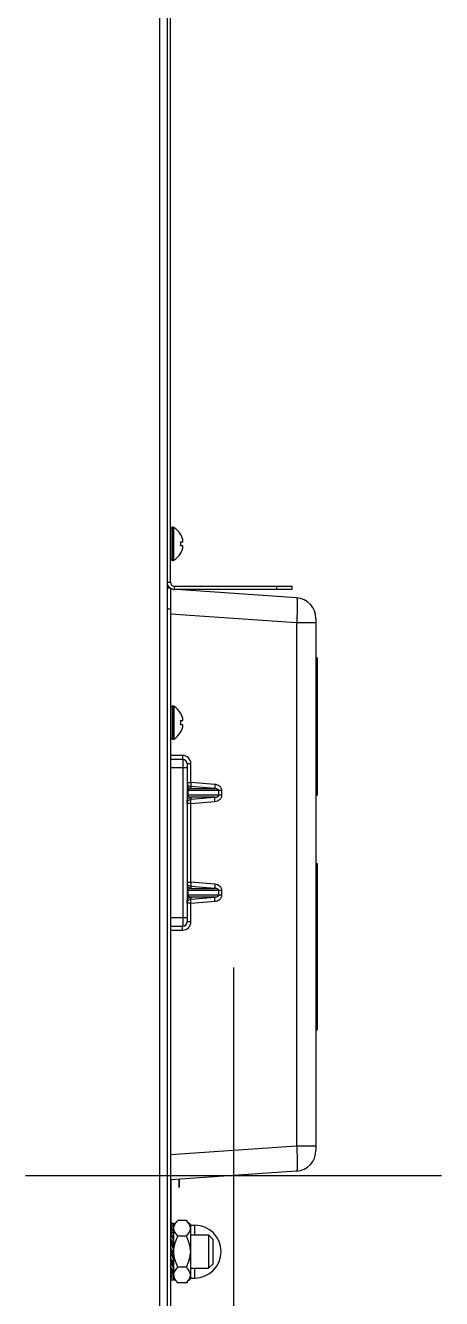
# Model space of a CAD drawing. Header units: millimetres. Extents: x -1538 to 3410, y -1646 to 2016.
# Drawn here: x -682.2 to -582.2, y -170.4 to 135.7 of the extents above; entities that cross this region are included whole.
import ezdxf

# ---------------------------------------------------------------- set-up
doc = ezdxf.new("R2010")
doc.units = ezdxf.units.MM
doc.header["$LTSCALE"] = 23.1
doc.layers.get('0').update_dxf_attribs({"linetype": 'CONTINUOUS'})

msp = doc.modelspace()

# ---------------------------------------------------------------- linework, layer by layer
at = {"linetype": 'Continuous'}
for p, q in [((-648.17, 574.36), (-648.17, -225.14)), ((-647.37, 1.86), (-647.37, 575.26)), ((-649.97, 562.41), (-649.97, -225.14)), ((-646.77, 15.06), (-646.97, 15.06)), ((-646.97, 7.06), (-646.97, 15.06)), ((-646.77, 7.06), (-646.77, 15.06)), ((-646.56, 7.11), (-646.56, 15)), ((-644.92, 13.36), (-644.89, 13.36)), ((-644.92, 11.56), (-644.37, 11.56)), ((-644.37, 10.56), (-644.92, 10.56)), ((-646.77, 7.06), (-646.97, 7.06)), ((-644.89, 8.76), (-644.92, 8.76)), ((-648.17, 1.86), (-647.37, 1.86)), ((-648.17, 0.36), (-647.89, 0.63)), ((-647.37, 0.36), (-648.17, 0.36)), ((-647.37, 0.36), (-647.37, -199.14)), ((-646.83, 0.12), (-647.37, 0.16)), ((-646.37, 0.86), (-618.17, 0.86)), ((-646.37, 0.06), (-646.37, 0.86)), ((-618.17, 0.06), (-646.37, 0.06)), ((-617.02, -1.92), (-645.91, 0.06)), ((-621.87, 0.86), (-621.87, 0.06)), ((-618.17, 0.86), (-618.17, 0.06)), ((-647.37, -4.64), (-648.17, -4.64)), ((-617.02, -7.91), (-647.37, -5.83)), ((-612.37, -7.91), (-617.02, -7.91)), ((-617.02, -7.91), (-617.02, -133.78)), ((-612.37, -6.91), (-612.37, -134.77)), ((-612.07, -16.34), (-612.37, -16.34)), ((-612.07, -16.34), (-612.07, -49.34)), ((-646.77, -27.94), (-646.97, -27.94)), ((-646.97, -27.94), (-646.97, -35.94)), ((-646.77, -27.94), (-646.77, -35.94)), ((-646.56, -28), (-646.56, -35.89)), ((-644.92, -29.64), (-644.89, -29.64)), ((-644.92, -31.44), (-644.37, -31.44)), ((-644.37, -32.44), (-644.92, -32.44)), ((-646.77, -35.94), (-646.97, -35.94)), ((-644.89, -34.24), (-644.92, -34.24)), ((-644.43, -39.84), (-647.37, -39.84)), ((-644.37, -40.84), (-647.37, -40.84)), ((-643.37, -42.84), (-647.37, -42.84)), ((-644.37, -40.84), (-644.37, -80.84)), ((-642.43, -41.84), (-643.37, -41.84)), ((-643.37, -41.84), (-643.37, -79.84)), ((-642.43, -46.32), (-642.43, -41.84)), ((-643.37, -46.32), (-642.43, -46.32)), ((-634.96, -48.29), (-643.37, -48.29)), ((-643.19, -48.29), (-643.19, -49.39)), ((-636.7, -47.8), (-642.45, -47.32)), ((-642.45, -47.32), (-642.45, -47.8)), ((-642.45, -47.8), (-636.7, -47.8)), ((-636.68, -46.8), (-642.43, -46.32)), ((-635.72, -49.39), (-635.72, -48.29)), ((-634.96, -49.39), (-634.96, -48.29)), ((-634.96, -49.39), (-643.37, -49.39)), ((-642.43, -51.36), (-643.37, -51.36)), ((-642.45, -50.37), (-636.7, -49.89)), ((-636.7, -49.89), (-642.45, -49.89)), ((-642.45, -49.89), (-642.45, -50.37)), ((-642.43, -51.36), (-636.68, -50.89)), ((-642.43, -70.32), (-642.43, -51.36)), ((-612.37, -49.34), (-612.07, -49.34)), ((-612.37, -65.84), (-612.07, -65.84)), ((-612.07, -65.84), (-612.07, -105.84)), ((-643.37, -70.32), (-642.43, -70.32)), ((-636.68, -70.8), (-642.43, -70.32)), ((-612.37, -67.59), (-612.07, -67.59)), ((-634.96, -72.29), (-643.37, -72.29)), ((-634.96, -73.39), (-643.37, -73.39)), ((-643.19, -72.29), (-643.19, -73.39)), ((-636.7, -71.8), (-642.45, -71.32)), ((-642.45, -71.32), (-642.45, -71.8)), ((-642.45, -71.8), (-636.7, -71.8)), ((-635.72, -73.39), (-635.72, -72.29)), ((-634.96, -73.39), (-634.96, -72.29)), ((-642.43, -75.36), (-643.37, -75.36)), ((-642.45, -74.37), (-636.7, -73.89)), ((-636.7, -73.89), (-642.45, -73.89)), ((-642.45, -73.89), (-642.45, -74.37)), ((-642.43, -75.36), (-636.68, -74.89)), ((-642.43, -79.84), (-642.43, -75.36)), ((-643.37, -78.84), (-647.37, -78.84)), ((-647.37, -80.84), (-644.37, -80.84)), ((-647.37, -81.84), (-644.43, -81.84)), ((-642.43, -79.84), (-643.37, -79.84)), ((-612.37, -100.59), (-612.07, -100.59)), ((-612.37, -105.84), (-612.07, -105.84)), ((-617.02, -133.78), (-647.37, -135.86)), ((-612.37, -133.78), (-617.02, -133.78)), ((-617.02, -139.76), (-647.37, -141.84)), ((-647.27, -141.84), (-647.27, -152.29)), ((-645.37, -141.71), (-645.37, -143.64)), ((-645.37, -143.64), (-645.27, -143.64)), ((-645.27, -141.7), (-645.27, -143.64)), ((-647.01, -152.29), (-647.37, -152.29)), ((-647.37, -152.37), (-647.22, -152.36)), ((-647.01, -153.06), (-647.37, -152.72)), ((-646.54, -153), (-647.22, -152.36)), ((-647.01, -152.29), (-646.54, -152.29)), ((-647.01, -153.06), (-646.54, -153)), ((-646.59, -152.79), (-646.54, -152.79)), ((-645.54, -151.64), (-646.54, -152.64)), ((-646.54, -156.45), (-646.54, -152.64)), ((-643.54, -151.64), (-645.54, -151.64)), ((-642.54, -152.64), (-643.54, -151.64)), ((-642.54, -152.64), (-642.54, -165.65)), ((-642.54, -152.79), (-641.52, -152.79)), ((-641.52, -155.14), (-641.52, -152.79)), ((-647.37, -153.27), (-647.22, -153.24)), ((-647.01, -154.56), (-647.37, -153.92)), ((-647.37, -154.88), (-647.22, -154.83)), ((-647.01, -156.61), (-647.37, -155.76)), ((-646.54, -154.45), (-647.22, -153.24)), ((-646.54, -156.46), (-647.22, -154.83)), ((-647.01, -154.56), (-646.54, -154.45)), ((-646.73, -154.11), (-646.68, -153.97)), ((-646.71, -155.14), (-646.54, -155.14)), ((-646.65, -154.94), (-646.54, -154.98)), ((-646.59, -153.34), (-646.54, -153.35)), ((-643.54, -155.39), (-645.54, -155.39)), ((-642.54, -155.14), (-638.17, -155.14)), ((-638.17, -155.14), (-637.17, -156.14)), ((-638.17, -155.14), (-638.17, -163.14)), ((-647.37, -157), (-647.22, -156.94)), ((-647.01, -158.96), (-647.37, -158)), ((-647.37, -159.05), (-646.87, -159.05)), ((-646.87, -159.07), (-647.37, -159.07)), ((-647.37, -159.14), (-646.87, -159.14)), ((-646.54, -158.8), (-647.22, -156.94)), ((-647.01, -156.61), (-646.54, -156.46)), ((-647.01, -158.96), (-646.54, -158.8)), ((-646.93, -157.31), (-646.87, -157.31)), ((-646.87, -157.37), (-646.91, -157.37)), ((-646.87, -157.31), (-646.87, -157.91)), ((-646.87, -159.05), (-646.87, -160.02)), ((-646.54, -161.15), (-646.54, -156.46)), ((-637.17, -156.14), (-637.17, -162.14)), ((-646.87, -159.21), (-647.37, -159.21)), ((-647.37, -159.23), (-646.87, -159.23)), ((-647.37, -159.37), (-647.22, -159.32)), ((-647.01, -161.34), (-647.37, -160.38)), ((-647.33, -160.92), (-647.37, -160.92)), ((-647.37, -160.98), (-647.3, -160.98)), ((-647.37, -161.73), (-647.22, -161.68)), ((-646.54, -161.17), (-647.22, -159.32)), ((-646.54, -163.31), (-647.22, -161.68)), ((-647.01, -161.34), (-646.54, -161.17)), ((-646.87, -162.41), (-646.87, -161.29)), ((-646.54, -164.91), (-646.54, -161.17)), ((-638.17, -163.14), (-637.17, -162.14)), ((-647.01, -163.46), (-647.37, -162.61)), ((-647.37, -163.77), (-647.22, -163.73)), ((-647.01, -165.05), (-647.37, -164.42)), ((-647.37, -165.25), (-647.22, -165.23)), ((-646.54, -164.94), (-647.22, -163.73)), ((-646.54, -165.87), (-647.22, -165.23)), ((-647.01, -163.46), (-646.54, -163.31)), ((-647.01, -165.05), (-646.54, -164.94)), ((-646.87, -163.41), (-646.87, -163.89)), ((-646.85, -163.47), (-646.86, -163.41)), ((-646.54, -163.84), (-646.73, -164.17)), ((-646.54, -165.29), (-646.62, -165.36)), ((-646.59, -163.09), (-646.54, -163.31)), ((-646.57, -163.14), (-646.54, -163.14)), ((-646.54, -165.65), (-646.54, -164.94)), ((-643.54, -162.9), (-645.54, -162.9)), ((-642.54, -163.14), (-638.17, -163.14)), ((-641.52, -165.49), (-641.52, -163.14)), ((-647.01, -165.93), (-647.37, -165.6)), ((-646.54, -165.99), (-647.37, -165.99)), ((-647.01, -165.93), (-646.54, -165.87)), ((-646.59, -165.49), (-646.54, -165.49)), ((-645.54, -166.65), (-646.54, -165.65)), ((-643.54, -166.65), (-645.54, -166.65)), ((-642.54, -165.65), (-643.54, -166.65)), ((-642.54, -165.49), (-641.52, -165.49))]:
    msp.add_line(p, q, dxfattribs=at)
at = {"color": 1}
for p, q in [((-632.2, -90.8), (-632.2, -190.8)), ((-682.2, -140.8), (-582.2, -140.8))]:
    msp.add_line(p, q, dxfattribs=at)
at = {"linetype": 'Continuous'}
for points in [[(-646.55, -161.15), (-646.6, -161), (-646.67, -160.8), (-646.74, -160.62), (-646.79, -160.46), (-646.82, -160.35), (-646.84, -160.27), (-646.86, -160.21), (-646.86, -160.15), (-646.87, -160.09), (-646.87, -160.02)], [(-646.83, -162.23), (-646.85, -162.11), (-646.86, -161.99), (-646.86, -161.87), (-646.87, -161.77)], [(-646.59, -163.09), (-646.62, -163.01), (-646.68, -162.84), (-646.73, -162.67), (-646.78, -162.51), (-646.81, -162.37), (-646.83, -162.23)], [(-646.83, -163.7), (-646.84, -163.62), (-646.85, -163.55), (-646.85, -163.47)], [(-646.68, -164.31), (-646.71, -164.22), (-646.74, -164.12), (-646.76, -164.04), (-646.79, -163.95), (-646.8, -163.86), (-646.82, -163.78), (-646.83, -163.7)]]:
    msp.add_lwpolyline(points, dxfattribs=at)
for centre, radius, start, end in [((-646.97, 14.66), 0.4, 90, 180), ((-646.77, 14.66), 0.4, 59.6988, 90), ((-648.99, 10.86), 4.8, 31.4579, 59.6988), ((-648.97, 10.87), 4.75, 28.9687, 31.5341), ((-648.97, 10.87), 4.75, 28.0074, 28.9684), ((-648.97, 10.87), 4.75, 26.6813, 28.0074), ((-648.96, 10.88), 4.74, 25.5402, 26.6812), ((-648.96, 10.88), 4.74, 24.5722, 25.5402), ((-648.96, 10.88), 4.73, 23.3175, 24.5722), ((-648.95, 10.88), 4.73, 22.5474, 23.3174), ((-648.94, 10.88), 4.72, 21.0025, 22.5476), ((-648.94, 10.89), 4.72, 20.5181, 21.0023), ((-648.93, 10.89), 4.7, 18.4656, 20.5187), ((-648.91, 10.9), 4.68, 17.3773, 18.465), ((-648.89, 10.9), 4.67, 16.3949, 17.3772), ((-648.67, 11.06), 3.79, 0.0089, 7.5987), ((-648.67, 11.06), 3.79, 352.4013, 359.9911), ((-648.96, 11.24), 4.74, 333.3188, 334.4598), ((-648.96, 11.24), 4.74, 334.4598, 335.4278), ((-648.96, 11.23), 4.73, 335.4278, 336.6825), ((-648.95, 11.23), 4.73, 336.6826, 337.4526), ((-648.94, 11.23), 4.72, 337.4524, 338.9975), ((-648.94, 11.23), 4.72, 338.9977, 339.4819), ((-648.93, 11.22), 4.7, 339.4813, 341.5344), ((-648.91, 11.22), 4.68, 341.535, 342.6227), ((-648.89, 11.21), 4.67, 342.6228, 343.6051), ((-648.86, 10.91), 4.64, 14.3176, 16.3964), ((-648.86, 11.2), 4.64, 343.6036, 345.6824), ((-646.36, 11.8), 2.01, 5.1401, 7.2744), ((-646.36, 11.81), 2.01, 352.7259, 354.7415), ((-646.36, 10.3), 2.01, 5.2585, 7.2741), ((-646.36, 10.31), 2.01, 352.7256, 354.8598), ((-646.34, 11.8), 1.98, 4.2856, 5.1372), ((-646.32, 11.81), 1.97, 3.0233, 4.286), ((-646.31, 11.81), 1.96, 1.9964, 3.0228), ((-646.31, 11.81), 1.95, 0.9261, 1.9964), ((-646.31, 11.81), 1.96, 357.6234, 358.8455), ((-646.32, 11.81), 1.96, 356.7841, 357.6235), ((-646.33, 11.81), 1.97, 355.3984, 356.7833), ((-646.34, 11.81), 1.98, 354.7442, 355.3991), ((-646.34, 10.3), 1.98, 4.6009, 5.2558), ((-646.33, 10.31), 1.97, 3.2167, 4.6016), ((-646.32, 10.31), 1.96, 2.3765, 3.2159), ((-646.31, 10.31), 1.95, 1.1545, 2.3767), ((-646.31, 10.31), 1.95, 358.0037, 359.0738), ((-646.31, 10.31), 1.96, 356.9771, 358.0037), ((-646.32, 10.31), 1.97, 355.714, 356.9766), ((-646.34, 10.31), 1.98, 354.8627, 355.7144), ((-646.3, 11.81), 1.95, 358.8459, 0.9258), ((-646.31, 10.31), 1.95, 0.1995, 1.1541), ((-646.3, 10.31), 1.95, 359.0741, 0.1995), ((-646.97, 7.46), 0.4, 180, 270), ((-646.77, 7.46), 0.4, 270, 300.3012), ((-648.99, 11.26), 4.8, 300.3012, 328.5421), ((-648.97, 11.24), 4.75, 328.4659, 331.0313), ((-648.97, 11.24), 4.75, 331.0316, 331.9926), ((-648.97, 11.24), 4.75, 331.9926, 333.3187), ((-646.37, 1.86), 1.8, 180, 270), ((-649.17, -0.64), 1.8, 33.7945, 56.2055), ((-646.37, 1.86), 1, 180, 270), ((-617.37, -6.91), 5, 0, 86.0773), ((-646.97, -28.34), 0.4, 90, 180), ((-646.77, -28.34), 0.4, 59.6988, 90), ((-648.99, -32.14), 4.8, 31.4579, 59.6988), ((-648.97, -32.13), 4.75, 28.9687, 31.5341), ((-648.97, -32.13), 4.75, 28.0074, 28.9684), ((-648.97, -32.13), 4.75, 26.6813, 28.0074), ((-648.96, -32.12), 4.74, 25.5402, 26.6812), ((-648.96, -32.12), 4.74, 24.5722, 25.5402), ((-648.96, -32.12), 4.73, 23.3175, 24.5722), ((-648.95, -32.12), 4.73, 22.5474, 23.3174), ((-648.94, -32.12), 4.72, 21.0025, 22.5476), ((-648.94, -32.11), 4.72, 20.5181, 21.0023), ((-648.93, -32.11), 4.7, 18.4656, 20.5187), ((-648.67, -31.94), 3.79, 0.0089, 7.5987), ((-648.67, -31.94), 3.79, 352.4013, 359.9911), ((-648.96, -31.77), 4.73, 335.4278, 336.6825), ((-648.95, -31.77), 4.73, 336.6826, 337.4526), ((-648.94, -31.77), 4.72, 337.4524, 338.9975), ((-648.94, -31.77), 4.72, 338.9977, 339.4819), ((-648.93, -31.78), 4.7, 339.4813, 341.5344), ((-648.91, -32.1), 4.68, 17.3773, 18.465), ((-648.91, -31.78), 4.68, 341.535, 342.6227), ((-648.89, -32.1), 4.67, 16.3949, 17.3772), ((-648.89, -31.79), 4.67, 342.6228, 343.6051), ((-648.86, -32.09), 4.64, 14.3176, 16.3964), ((-648.86, -31.8), 4.64, 343.6036, 345.6824), ((-646.36, -31.2), 2.01, 5.1401, 7.2744), ((-646.36, -31.19), 2.01, 352.7259, 354.7415), ((-646.36, -32.7), 2.01, 5.2585, 7.2741), ((-646.36, -32.69), 2.01, 352.7256, 354.8598), ((-646.34, -31.2), 1.98, 4.2856, 5.1372), ((-646.32, -31.19), 1.97, 3.0233, 4.286), ((-646.31, -31.19), 1.96, 1.9964, 3.0228), ((-646.31, -31.19), 1.95, 0.9261, 1.9964), ((-646.31, -31.19), 1.96, 357.6234, 358.8455), ((-646.32, -31.19), 1.96, 356.7841, 357.6235), ((-646.33, -31.19), 1.97, 355.3984, 356.7833), ((-646.34, -31.19), 1.98, 354.7442, 355.3991), ((-646.34, -32.7), 1.98, 4.6009, 5.2558), ((-646.33, -32.69), 1.97, 3.2167, 4.6016), ((-646.32, -32.69), 1.96, 2.3765, 3.2159), ((-646.31, -32.69), 1.95, 1.1545, 2.3767), ((-646.31, -32.69), 1.95, 358.0037, 359.0738), ((-646.31, -32.69), 1.96, 356.9771, 358.0037), ((-646.32, -32.69), 1.97, 355.714, 356.9766), ((-646.34, -32.69), 1.98, 354.8627, 355.7144), ((-646.3, -31.19), 1.95, 358.8459, 0.9258), ((-646.31, -32.69), 1.95, 0.1995, 1.1541), ((-646.3, -32.69), 1.95, 359.0741, 0.1995), ((-646.97, -35.54), 0.4, 180, 270), ((-646.77, -35.54), 0.4, 270, 300.3012), ((-648.99, -31.74), 4.8, 300.3012, 328.5421), ((-648.97, -31.76), 4.75, 328.4659, 331.0313), ((-648.97, -31.76), 4.75, 331.0316, 331.9926), ((-648.97, -31.76), 4.75, 331.9926, 333.3187), ((-648.96, -31.76), 4.74, 333.3188, 334.4598), ((-648.96, -31.76), 4.74, 334.4598, 335.4278), ((-644.43, -41.84), 2, 0.0003, 89.9997), ((-644.37, -41.84), 1, 0, 90), ((-644.43, -79.84), 2, 270.0003, 359.9997), ((-644.37, -79.84), 1, 270, 360), ((-617.37, -134.77), 5, 273.9227, 360), ((-648.8, -152.22), 2.26, 355.0715, 358.1021), ((-641.52, -159.14), 6.35, 270, 90), ((-647.3, -154.92), 0.769, 342.806, 343.3522), ((-643.75, -159.53), 4.32, 143.3162, 143.5083), ((-639.21, -162.92), 9.97, 143.1166, 143.2974), ((-647.39, -157.62), 0.554, 31.7457, 32.6828), ((-640.1, -159.14), 6.45, 176.9343, 177.6338), ((-646.84, -160.66), 0.554, 211.7231, 212.714), ((-655.09, -155.32), 10.06, 323.1477, 323.3231), ((-650.54, -158.72), 4.38, 323.3408, 323.53), ((-644.92, -164.77), 1.63, 184.7243, 185.8252), ((-647.98, -165), 1.44, 2.2616, 3.5927), ((-648.8, -166.07), 2.26, 1.8978, 4.9267)]:
    msp.add_arc(centre, radius, start, end, dxfattribs=at)
for points, knots in [([(-617.02, -1.92), (-617.02, -1.92), (-617, -1.93), (-616.99, -1.96), (-616.98, -2), (-616.96, -2.05), (-616.95, -2.11), (-616.94, -2.19), (-616.93, -2.28), (-616.92, -2.43), (-616.9, -2.65), (-616.89, -2.96), (-616.88, -3.31), (-616.88, -3.86), (-616.89, -4.63), (-616.92, -5.65), (-616.96, -6.76), (-617, -7.52), (-617.02, -7.91)], [0, 0, 0, 0, 0.003036, 0.007589, 0.014185, 0.022979, 0.034017, 0.047309, 0.062842, 0.08059, 0.122587, 0.172939, 0.231187, 0.296789, 0.447512, 0.619404, 0.805932, 1, 1, 1, 1]), ([(-644.43, -39.84), (-644.43, -39.91), (-644.43, -40.04), (-644.43, -40.22), (-644.42, -40.39), (-644.42, -40.54), (-644.41, -40.66), (-644.4, -40.75), (-644.39, -40.8), (-644.38, -40.82), (-644.38, -40.84), (-644.37, -40.84), (-644.37, -40.84)], [0, 0, 0, 0, 0.193561, 0.379706, 0.551346, 0.701922, 0.825732, 0.918161, 0.951555, 0.976079, 0.99181, 1, 1, 1, 1]), ([(-643.37, -46.32), (-643.37, -46.45), (-643.32, -46.69), (-643.12, -47.01), (-642.82, -47.24), (-642.58, -47.31), (-642.45, -47.32)], [0, 0, 0, 0, 0.249796, 0.499706, 0.749786, 1, 1, 1, 1]), ([(-643.37, -46.8), (-643.37, -46.92), (-643.32, -47.17), (-643.12, -47.49), (-642.82, -47.72), (-642.58, -47.79), (-642.45, -47.8)], [0, 0, 0, 0, 0.249796, 0.499706, 0.749786, 1, 1, 1, 1]), ([(-642.45, -47.8), (-642.52, -47.8), (-642.65, -47.82), (-642.81, -47.87), (-642.94, -47.93), (-643.04, -48), (-643.12, -48.09), (-643.17, -48.19), (-643.19, -48.25), (-643.19, -48.29)], [0, 0, 0, 0, 0.205096, 0.417213, 0.5294, 0.650088, 0.790074, 0.879096, 1, 1, 1, 1]), ([(-642.43, -46.32), (-642.44, -46.38), (-642.45, -46.51), (-642.46, -46.68), (-642.47, -46.85), (-642.47, -47), (-642.47, -47.12), (-642.47, -47.2), (-642.47, -47.26), (-642.46, -47.28), (-642.46, -47.3), (-642.46, -47.31), (-642.45, -47.32)], [0, 0, 0, 0, 0.187204, 0.367642, 0.534992, 0.6834, 0.8077, 0.903626, 0.939922, 0.968082, 0.988003, 1, 1, 1, 1]), ([(-636.68, -46.8), (-636.69, -46.86), (-636.7, -46.99), (-636.71, -47.16), (-636.72, -47.33), (-636.72, -47.47), (-636.72, -47.6), (-636.72, -47.68), (-636.72, -47.74), (-636.71, -47.76), (-636.71, -47.78), (-636.71, -47.79), (-636.7, -47.8)], [0, 0, 0, 0, 0.187204, 0.367642, 0.534991, 0.683399, 0.8077, 0.903626, 0.939922, 0.968081, 0.988003, 1, 1, 1, 1]), ([(-635.72, -48.29), (-635.72, -48.26), (-635.73, -48.21), (-635.77, -48.14), (-635.82, -48.08), (-635.9, -48.01), (-636, -47.95), (-636.14, -47.9), (-636.28, -47.86), (-636.42, -47.83), (-636.56, -47.81), (-636.65, -47.8), (-636.7, -47.8)], [0, 0, 0, 0, 0.070544, 0.138718, 0.204488, 0.268571, 0.393614, 0.516485, 0.638164, 0.759135, 0.879692, 1, 1, 1, 1]), ([(-634.96, -48.29), (-634.96, -48.19), (-634.99, -47.98), (-635.11, -47.69), (-635.3, -47.44), (-635.6, -47.15), (-636.07, -46.91), (-636.48, -46.82), (-636.68, -46.8)], [0, 0, 0, 0, 0.125136, 0.250306, 0.375497, 0.500686, 0.750262, 1, 1, 1, 1]), ([(-643.37, -50.89), (-643.37, -50.76), (-643.32, -50.51), (-643.12, -50.2), (-642.82, -49.97), (-642.58, -49.9), (-642.45, -49.89)], [0, 0, 0, 0, 0.249796, 0.499706, 0.749786, 1, 1, 1, 1]), ([(-643.37, -51.36), (-643.37, -51.24), (-643.32, -50.99), (-643.12, -50.67), (-642.82, -50.45), (-642.58, -50.38), (-642.45, -50.37)], [0, 0, 0, 0, 0.249796, 0.499706, 0.749786, 1, 1, 1, 1]), ([(-643.19, -49.39), (-643.19, -49.43), (-643.17, -49.5), (-643.12, -49.6), (-643.04, -49.68), (-642.94, -49.75), (-642.81, -49.82), (-642.65, -49.87), (-642.52, -49.89), (-642.45, -49.89)], [0, 0, 0, 0, 0.120907, 0.209929, 0.349914, 0.470602, 0.582789, 0.794905, 1, 1, 1, 1]), ([(-642.43, -51.36), (-642.44, -51.3), (-642.45, -51.18), (-642.46, -51), (-642.47, -50.84), (-642.47, -50.69), (-642.47, -50.57), (-642.47, -50.48), (-642.47, -50.43), (-642.46, -50.4), (-642.46, -50.38), (-642.46, -50.37), (-642.45, -50.37)], [0, 0, 0, 0, 0.187204, 0.367642, 0.534992, 0.6834, 0.8077, 0.903626, 0.939922, 0.968082, 0.988003, 1, 1, 1, 1]), ([(-636.68, -50.89), (-636.69, -50.82), (-636.7, -50.7), (-636.71, -50.52), (-636.72, -50.36), (-636.72, -50.21), (-636.72, -50.09), (-636.72, -50), (-636.72, -49.95), (-636.71, -49.92), (-636.71, -49.9), (-636.71, -49.89), (-636.7, -49.89)], [0, 0, 0, 0, 0.187204, 0.367642, 0.534991, 0.683399, 0.8077, 0.903626, 0.939922, 0.968081, 0.988003, 1, 1, 1, 1]), ([(-636.7, -49.89), (-636.65, -49.89), (-636.56, -49.88), (-636.42, -49.86), (-636.28, -49.83), (-636.14, -49.79), (-636, -49.73), (-635.9, -49.67), (-635.82, -49.61), (-635.77, -49.55), (-635.73, -49.48), (-635.72, -49.42), (-635.72, -49.39)], [0, 0, 0, 0, 0.120308, 0.240865, 0.361836, 0.483515, 0.606386, 0.731429, 0.795512, 0.861282, 0.929456, 1, 1, 1, 1]), ([(-636.68, -50.89), (-636.48, -50.87), (-636.07, -50.78), (-635.6, -50.53), (-635.3, -50.25), (-635.11, -50), (-634.99, -49.71), (-634.96, -49.5), (-634.96, -49.39)], [0, 0, 0, 0, 0.249738, 0.499314, 0.624503, 0.749694, 0.874864, 1, 1, 1, 1]), ([(-643.37, -70.32), (-643.37, -70.45), (-643.32, -70.69), (-643.12, -71.01), (-642.82, -71.24), (-642.58, -71.31), (-642.45, -71.32)], [0, 0, 0, 0, 0.249796, 0.499707, 0.749787, 1, 1, 1, 1]), ([(-642.43, -70.32), (-642.44, -70.38), (-642.45, -70.51), (-642.46, -70.68), (-642.47, -70.85), (-642.47, -71), (-642.47, -71.12), (-642.47, -71.2), (-642.47, -71.26), (-642.46, -71.28), (-642.46, -71.3), (-642.46, -71.31), (-642.45, -71.32)], [0, 0, 0, 0, 0.187204, 0.367642, 0.534991, 0.683399, 0.8077, 0.903626, 0.939922, 0.968081, 0.988003, 1, 1, 1, 1]), ([(-643.37, -70.8), (-643.37, -70.92), (-643.32, -71.17), (-643.12, -71.49), (-642.82, -71.72), (-642.58, -71.79), (-642.45, -71.8)], [0, 0, 0, 0, 0.249796, 0.499706, 0.749786, 1, 1, 1, 1]), ([(-642.45, -71.8), (-642.52, -71.8), (-642.65, -71.82), (-642.81, -71.87), (-642.94, -71.93), (-643.04, -72), (-643.12, -72.09), (-643.17, -72.19), (-643.19, -72.25), (-643.19, -72.29)], [0, 0, 0, 0, 0.205096, 0.417213, 0.5294, 0.650088, 0.790074, 0.879096, 1, 1, 1, 1]), ([(-643.19, -73.39), (-643.19, -73.43), (-643.17, -73.5), (-643.12, -73.6), (-643.04, -73.68), (-642.94, -73.75), (-642.81, -73.82), (-642.65, -73.87), (-642.52, -73.89), (-642.45, -73.89)], [0, 0, 0, 0, 0.120907, 0.209929, 0.349914, 0.470602, 0.582789, 0.794905, 1, 1, 1, 1]), ([(-636.68, -70.8), (-636.69, -70.86), (-636.7, -70.99), (-636.71, -71.16), (-636.72, -71.33), (-636.72, -71.47), (-636.72, -71.6), (-636.72, -71.68), (-636.72, -71.74), (-636.71, -71.76), (-636.71, -71.78), (-636.71, -71.79), (-636.7, -71.8)], [0, 0, 0, 0, 0.187204, 0.367642, 0.534991, 0.683399, 0.8077, 0.903626, 0.939922, 0.968081, 0.988003, 1, 1, 1, 1]), ([(-635.72, -72.29), (-635.72, -72.26), (-635.73, -72.21), (-635.77, -72.14), (-635.82, -72.08), (-635.9, -72.01), (-636, -71.95), (-636.14, -71.9), (-636.28, -71.86), (-636.42, -71.83), (-636.56, -71.81), (-636.65, -71.8), (-636.7, -71.8)], [0, 0, 0, 0, 0.070544, 0.138718, 0.204488, 0.268571, 0.393614, 0.516485, 0.638164, 0.759135, 0.879692, 1, 1, 1, 1]), ([(-636.7, -73.89), (-636.65, -73.89), (-636.56, -73.88), (-636.42, -73.86), (-636.28, -73.83), (-636.14, -73.79), (-636, -73.73), (-635.9, -73.67), (-635.82, -73.61), (-635.77, -73.55), (-635.73, -73.48), (-635.72, -73.42), (-635.72, -73.39)], [0, 0, 0, 0, 0.120308, 0.240865, 0.361836, 0.483515, 0.606386, 0.731429, 0.795512, 0.861282, 0.929456, 1, 1, 1, 1]), ([(-634.96, -72.29), (-634.96, -72.19), (-634.99, -71.98), (-635.11, -71.69), (-635.3, -71.44), (-635.6, -71.15), (-636.07, -70.91), (-636.48, -70.82), (-636.68, -70.8)], [0, 0, 0, 0, 0.125136, 0.250306, 0.375497, 0.500686, 0.750262, 1, 1, 1, 1]), ([(-636.68, -74.89), (-636.48, -74.87), (-636.07, -74.78), (-635.6, -74.53), (-635.3, -74.25), (-635.11, -74), (-634.99, -73.71), (-634.96, -73.5), (-634.96, -73.39)], [0, 0, 0, 0, 0.249738, 0.499314, 0.624503, 0.749694, 0.874864, 1, 1, 1, 1]), ([(-643.37, -74.89), (-643.37, -74.76), (-643.32, -74.51), (-643.12, -74.2), (-642.82, -73.97), (-642.58, -73.9), (-642.45, -73.89)], [0, 0, 0, 0, 0.249796, 0.499706, 0.749786, 1, 1, 1, 1]), ([(-643.37, -75.36), (-643.37, -75.24), (-643.32, -74.99), (-643.12, -74.67), (-642.82, -74.45), (-642.58, -74.38), (-642.45, -74.37)], [0, 0, 0, 0, 0.249796, 0.499707, 0.749787, 1, 1, 1, 1]), ([(-642.43, -75.36), (-642.44, -75.3), (-642.45, -75.18), (-642.46, -75), (-642.47, -74.84), (-642.47, -74.69), (-642.47, -74.57), (-642.47, -74.48), (-642.47, -74.43), (-642.46, -74.4), (-642.46, -74.38), (-642.46, -74.37), (-642.45, -74.37)], [0, 0, 0, 0, 0.187204, 0.367642, 0.534991, 0.683399, 0.8077, 0.903626, 0.939922, 0.968081, 0.988003, 1, 1, 1, 1]), ([(-636.68, -74.89), (-636.69, -74.82), (-636.7, -74.7), (-636.71, -74.52), (-636.72, -74.36), (-636.72, -74.21), (-636.72, -74.09), (-636.72, -74), (-636.72, -73.95), (-636.71, -73.92), (-636.71, -73.9), (-636.71, -73.89), (-636.7, -73.89)], [0, 0, 0, 0, 0.187204, 0.367642, 0.534991, 0.683399, 0.8077, 0.903626, 0.939922, 0.968081, 0.988003, 1, 1, 1, 1]), ([(-644.43, -81.84), (-644.43, -81.78), (-644.43, -81.65), (-644.43, -81.47), (-644.42, -81.29), (-644.42, -81.15), (-644.41, -81.02), (-644.4, -80.94), (-644.39, -80.89), (-644.38, -80.87), (-644.38, -80.85), (-644.37, -80.84), (-644.37, -80.84)], [0, 0, 0, 0, 0.193561, 0.379706, 0.551346, 0.701922, 0.825732, 0.918161, 0.951555, 0.976079, 0.99181, 1, 1, 1, 1]), ([(-617.02, -133.78), (-617, -134.17), (-616.96, -134.93), (-616.92, -136.03), (-616.89, -137.05), (-616.88, -137.83), (-616.88, -138.38), (-616.89, -138.73), (-616.9, -139.03), (-616.92, -139.25), (-616.93, -139.4), (-616.94, -139.5), (-616.95, -139.57), (-616.96, -139.64), (-616.98, -139.69), (-616.99, -139.73), (-617, -139.75), (-617.02, -139.76), (-617.02, -139.76)], [0, 0, 0, 0, 0.194068, 0.380596, 0.552488, 0.703211, 0.768813, 0.827061, 0.877413, 0.91941, 0.937158, 0.952691, 0.965983, 0.977021, 0.985815, 0.992411, 0.996964, 1, 1, 1, 1]), ([(-647.09, -153.47), (-647.07, -153.4), (-647.03, -153.26), (-647.01, -153.12), (-647.01, -153.06)], [0, 0, 0, 0, 0.520886, 1, 1, 1, 1]), ([(-647.04, -152.52), (-647.03, -152.5), (-647.02, -152.43), (-647.01, -152.35), (-647.01, -152.29)], [0, 0, 0, 0, 0.257825, 1, 1, 1, 1]), ([(-646.63, -152.91), (-646.63, -152.89), (-646.61, -152.8), (-646.59, -152.7), (-646.57, -152.63)], [0, 0, 0, 0, 0.247214, 1, 1, 1, 1]), ([(-646.61, -152.93), (-646.61, -152.9), (-646.59, -152.81), (-646.57, -152.71), (-646.56, -152.64)], [0, 0, 0, 0, 0.245686, 1, 1, 1, 1]), ([(-646.59, -153.37), (-646.58, -153.34), (-646.56, -153.22), (-646.54, -153.09), (-646.54, -153)], [0, 0, 0, 0, 0.247864, 1, 1, 1, 1]), ([(-646.57, -152.63), (-646.57, -152.62), (-646.56, -152.54), (-646.55, -152.47), (-646.55, -152.41)], [0, 0, 0, 0, 0.247191, 1, 1, 1, 1]), ([(-646.56, -152.64), (-646.56, -152.62), (-646.55, -152.54), (-646.54, -152.47), (-646.54, -152.41)], [0, 0, 0, 0, 0.244796, 1, 1, 1, 1]), ([(-646.54, -153.38), (-646.54, -153.35), (-646.52, -153.23), (-646.5, -153.11), (-646.47, -153.02)], [0, 0, 0, 0, 0.24744, 1, 1, 1, 1]), ([(-646.47, -153.02), (-646.39, -152.77), (-646.19, -152.4), (-645.85, -151.96), (-645.65, -151.74), (-645.54, -151.64)], [0, 0, 0, 0, 0.472739, 0.730088, 1, 1, 1, 1]), ([(-642.54, -153.38), (-642.55, -153.23), (-642.62, -152.91), (-642.85, -152.46), (-643.16, -152.04), (-643.41, -151.77), (-643.54, -151.64)], [0, 0, 0, 0, 0.226869, 0.467464, 0.725489, 1, 1, 1, 1]), ([(-647.15, -155.01), (-647.11, -154.93), (-647.05, -154.79), (-647.01, -154.63), (-647.01, -154.56)], [0, 0, 0, 0, 0.531474, 1, 1, 1, 1]), ([(-646.86, -155.71), (-646.85, -155.62), (-646.81, -155.42), (-646.7, -155.12), (-646.59, -154.79), (-646.54, -154.56), (-646.54, -154.45)], [0, 0, 0, 0, 0.2147, 0.46269, 0.7313, 1, 1, 1, 1]), ([(-646.76, -154.05), (-646.75, -154), (-646.69, -153.77), (-646.62, -153.55), (-646.59, -153.37)], [0, 0, 0, 0, 0.240015, 1, 1, 1, 1]), ([(-646.68, -153.97), (-646.67, -153.95), (-646.63, -153.84), (-646.6, -153.73), (-646.58, -153.64)], [0, 0, 0, 0, 0.245261, 1, 1, 1, 1]), ([(-646.58, -153.64), (-646.58, -153.62), (-646.56, -153.54), (-646.55, -153.45), (-646.54, -153.38)], [0, 0, 0, 0, 0.241658, 1, 1, 1, 1]), ([(-646.57, -155.14), (-646.56, -155.13), (-646.55, -155.07), (-646.54, -155.02), (-646.54, -154.98)], [0, 0, 0, 0, 0.23917, 1, 1, 1, 1]), ([(-645.54, -155.39), (-645.67, -155.26), (-645.92, -154.99), (-646.23, -154.56), (-646.45, -154.12), (-646.53, -153.8), (-646.54, -153.65)], [0, 0, 0, 0, 0.274511, 0.532537, 0.773131, 1, 1, 1, 1]), ([(-646.54, -158.8), (-646.52, -158.5), (-646.45, -157.91), (-646.23, -157.04), (-645.92, -156.2), (-645.67, -155.66), (-645.54, -155.39)], [0, 0, 0, 0, 0.250016, 0.50002, 0.750026, 1, 1, 1, 1]), ([(-643.54, -155.39), (-643.41, -155.26), (-643.16, -154.99), (-642.85, -154.56), (-642.62, -154.12), (-642.55, -153.8), (-642.54, -153.65)], [0, 0, 0, 0, 0.274511, 0.532537, 0.773131, 1, 1, 1, 1]), ([(-642.54, -158.87), (-642.55, -158.57), (-642.62, -157.96), (-642.84, -157.08), (-643.15, -156.22), (-643.4, -155.66), (-643.54, -155.39)], [0, 0, 0, 0, 0.249988, 0.500004, 0.750017, 1, 1, 1, 1]), ([(-647.37, -159.05), (-647.37, -159.05), (-647.36, -159.04), (-647.35, -159.04), (-647.33, -159.03), (-647.31, -159.03), (-647.29, -159.03), (-647.25, -159.02), (-647.2, -159.01), (-647.13, -159), (-647.09, -158.99), (-647.05, -158.98), (-647.03, -158.98), (-647.02, -158.97), (-647.01, -158.97), (-647.01, -158.96)], [0, 0, 0, 0, 0.024953, 0.057515, 0.10254, 0.15994, 0.228214, 0.305167, 0.475597, 0.651698, 0.8117, 0.878772, 0.933921, 0.974925, 1, 1, 1, 1]), ([(-646.92, -157.32), (-646.94, -157.29), (-647, -157.22), (-647.08, -157.14), (-647.16, -157.06), (-647.2, -157.01), (-647.21, -156.98)], [0, 0, 0, 0, 0.273324, 0.548922, 0.798023, 1, 1, 1, 1]), ([(-647.19, -156.93), (-647.15, -156.88), (-647.09, -156.8), (-647.03, -156.69), (-647.01, -156.63), (-647.01, -156.61)], [0, 0, 0, 0, 0.55013, 0.791778, 1, 1, 1, 1]), ([(-646.89, -157.38), (-646.89, -157.38), (-646.9, -157.36), (-646.91, -157.34), (-646.92, -157.33)], [0, 0, 0, 0, 0.242597, 1, 1, 1, 1]), ([(-646.87, -157.48), (-646.87, -157.47), (-646.87, -157.44), (-646.88, -157.41), (-646.89, -157.38)], [0, 0, 0, 0, 0.233849, 1, 1, 1, 1]), ([(-646.87, -157.31), (-646.87, -157.28), (-646.86, -157.22), (-646.82, -157.13), (-646.78, -157.04), (-646.7, -156.89), (-646.62, -156.74), (-646.56, -156.58), (-646.54, -156.5), (-646.54, -156.46)], [0, 0, 0, 0, 0.088981, 0.192898, 0.312608, 0.445635, 0.732125, 0.871915, 1, 1, 1, 1]), ([(-646.87, -159.05), (-646.87, -159.05), (-646.86, -159.05), (-646.85, -159.04), (-646.84, -159.03), (-646.83, -159.02), (-646.82, -159.02)], [0, 0, 0, 0, 0.113372, 0.317917, 0.615378, 1, 1, 1, 1]), ([(-646.82, -159.02), (-646.8, -159), (-646.75, -158.97), (-646.66, -158.91), (-646.6, -158.86), (-646.57, -158.83)], [0, 0, 0, 0, 0.218504, 0.621767, 1, 1, 1, 1]), ([(-646.57, -158.83), (-646.56, -158.83), (-646.55, -158.81), (-646.54, -158.8), (-646.54, -158.8)], [0, 0, 0, 0, 0.59811, 1, 1, 1, 1]), ([(-647.37, -160.81), (-647.37, -160.82), (-647.36, -160.85), (-647.35, -160.88), (-647.34, -160.9)], [0, 0, 0, 0, 0.23362, 1, 1, 1, 1]), ([(-647.34, -160.9), (-647.34, -160.91), (-647.33, -160.93), (-647.32, -160.94), (-647.31, -160.96)], [0, 0, 0, 0, 0.242622, 1, 1, 1, 1]), ([(-647.31, -160.96), (-647.29, -161), (-647.24, -161.06), (-647.15, -161.15), (-647.07, -161.23), (-647.03, -161.28), (-647.02, -161.31)], [0, 0, 0, 0, 0.273384, 0.548869, 0.79793, 1, 1, 1, 1]), ([(-646.87, -159.23), (-646.87, -159.24), (-646.87, -159.24), (-646.88, -159.25), (-646.9, -159.25), (-646.92, -159.26), (-646.94, -159.26), (-646.98, -159.27), (-647.03, -159.27), (-647.1, -159.28), (-647.15, -159.3), (-647.18, -159.3), (-647.2, -159.31), (-647.21, -159.32), (-647.22, -159.32), (-647.22, -159.32)], [0, 0, 0, 0, 0.025032, 0.057582, 0.102576, 0.159954, 0.228223, 0.305183, 0.475644, 0.651774, 0.811748, 0.878764, 0.933851, 0.974829, 1, 1, 1, 1]), ([(-647.04, -161.36), (-647.08, -161.41), (-647.14, -161.49), (-647.2, -161.6), (-647.22, -161.65), (-647.22, -161.68)], [0, 0, 0, 0, 0.550197, 0.791293, 1, 1, 1, 1]), ([(-645.54, -162.9), (-645.68, -162.62), (-645.93, -162.07), (-646.24, -161.21), (-646.46, -160.32), (-646.53, -159.72), (-646.54, -159.41)], [0, 0, 0, 0, 0.249983, 0.499997, 0.750013, 1, 1, 1, 1]), ([(-643.54, -162.9), (-643.4, -162.62), (-643.15, -162.07), (-642.84, -161.21), (-642.62, -160.32), (-642.55, -159.72), (-642.54, -159.41)], [0, 0, 0, 0, 0.249983, 0.499997, 0.750013, 1, 1, 1, 1]), ([(-647.09, -163.28), (-647.12, -163.35), (-647.18, -163.5), (-647.22, -163.66), (-647.22, -163.73)], [0, 0, 0, 0, 0.531204, 1, 1, 1, 1]), ([(-647.14, -164.82), (-647.16, -164.89), (-647.2, -165.02), (-647.22, -165.16), (-647.22, -165.23)], [0, 0, 0, 0, 0.519962, 1, 1, 1, 1]), ([(-646.87, -163.62), (-646.87, -163.64), (-646.86, -163.73), (-646.85, -163.82), (-646.84, -163.88)], [0, 0, 0, 0, 0.242751, 1, 1, 1, 1]), ([(-646.84, -163.88), (-646.84, -163.89), (-646.83, -163.94), (-646.83, -163.98), (-646.82, -164.01)], [0, 0, 0, 0, 0.246248, 1, 1, 1, 1]), ([(-646.72, -164.98), (-646.7, -165.03), (-646.64, -165.25), (-646.58, -165.48), (-646.56, -165.65)], [0, 0, 0, 0, 0.241829, 1, 1, 1, 1]), ([(-646.68, -164.31), (-646.67, -164.34), (-646.63, -164.45), (-646.6, -164.56), (-646.58, -164.64)], [0, 0, 0, 0, 0.245261, 1, 1, 1, 1]), ([(-646.64, -163.34), (-646.62, -163.42), (-646.57, -163.59), (-646.54, -163.76), (-646.54, -163.84)], [0, 0, 0, 0, 0.503365, 1, 1, 1, 1]), ([(-646.58, -164.64), (-646.58, -164.66), (-646.56, -164.75), (-646.55, -164.84), (-646.54, -164.91)], [0, 0, 0, 0, 0.241658, 1, 1, 1, 1]), ([(-646.58, -164.95), (-646.57, -164.97), (-646.55, -165.09), (-646.54, -165.2), (-646.54, -165.29)], [0, 0, 0, 0, 0.248024, 1, 1, 1, 1]), ([(-646.54, -164.64), (-646.53, -164.48), (-646.45, -164.17), (-646.23, -163.72), (-645.92, -163.3), (-645.67, -163.03), (-645.54, -162.9)], [0, 0, 0, 0, 0.226869, 0.467464, 0.725489, 1, 1, 1, 1]), ([(-645.54, -166.65), (-645.67, -166.52), (-645.88, -166.29), (-646.15, -165.94), (-646.34, -165.61), (-646.48, -165.28), (-646.52, -165.05), (-646.54, -164.94)], [0, 0, 0, 0, 0.273976, 0.469035, 0.65441, 0.830642, 1, 1, 1, 1]), ([(-642.54, -164.64), (-642.55, -164.48), (-642.62, -164.17), (-642.85, -163.72), (-643.16, -163.3), (-643.41, -163.03), (-643.54, -162.9)], [0, 0, 0, 0, 0.226869, 0.467464, 0.725489, 1, 1, 1, 1]), ([(-643.54, -166.65), (-643.41, -166.52), (-643.16, -166.25), (-642.85, -165.82), (-642.62, -165.38), (-642.55, -165.06), (-642.54, -164.91)], [0, 0, 0, 0, 0.274511, 0.532537, 0.773131, 1, 1, 1, 1]), ([(-647.19, -165.76), (-647.2, -165.78), (-647.21, -165.86), (-647.22, -165.94), (-647.22, -165.99)], [0, 0, 0, 0, 0.257041, 1, 1, 1, 1]), ([(-646.56, -165.65), (-646.56, -165.67), (-646.55, -165.74), (-646.54, -165.82), (-646.54, -165.87)], [0, 0, 0, 0, 0.244792, 1, 1, 1, 1])]:
    msp.add_open_spline(points, degree=3, knots=knots, dxfattribs=at)

doc.saveas('drawing.dxf')
